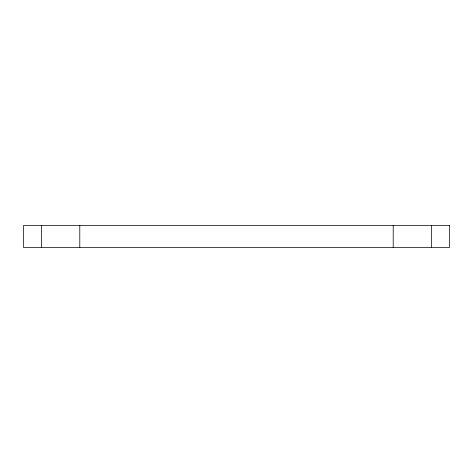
<?xml version="1.0" encoding="UTF-8"?>
<svg xmlns="http://www.w3.org/2000/svg" width="473" height="473" viewBox="0 0 473 473"><rect width="100%" height="100%" fill="white"/><g stroke="black" fill="none" stroke-linecap="round" stroke-linejoin="round"><path stroke-width="0.71" d="M431.624 225.373L431.624 247.627M393.211 225.373L393.211 247.627M79.789 225.373L79.789 247.627M41.376 225.373L41.376 247.627M449.35 225.373L23.65 225.373L23.65 247.627L449.35 247.627L449.35 225.373"/></g></svg>
